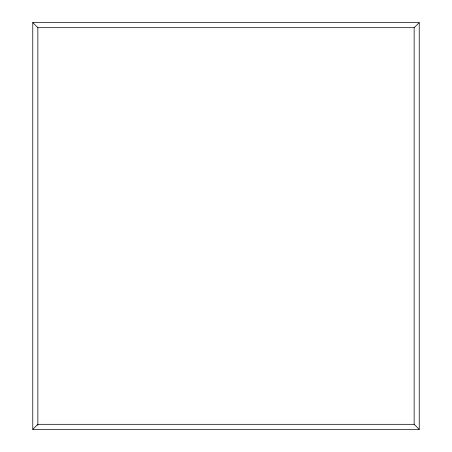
<?xml version="1.0" encoding="UTF-8"?>
<svg xmlns="http://www.w3.org/2000/svg" width="452" height="452" viewBox="0 0 452 452"><rect width="100%" height="100%" fill="white"/><g stroke="black" fill="none" stroke-linecap="round" stroke-linejoin="round"><path stroke-width="0.68" d="M419.23 429.4L414.145 424.315L414.145 27.685L419.23 22.6L32.77 22.6L32.77 429.4L419.23 429.4L419.23 22.6M32.77 429.4L37.855 424.315L414.145 424.315M32.77 22.6L37.855 27.685L414.145 27.685M37.194 424.976L37.855 424.976L37.855 27.685"/></g></svg>
